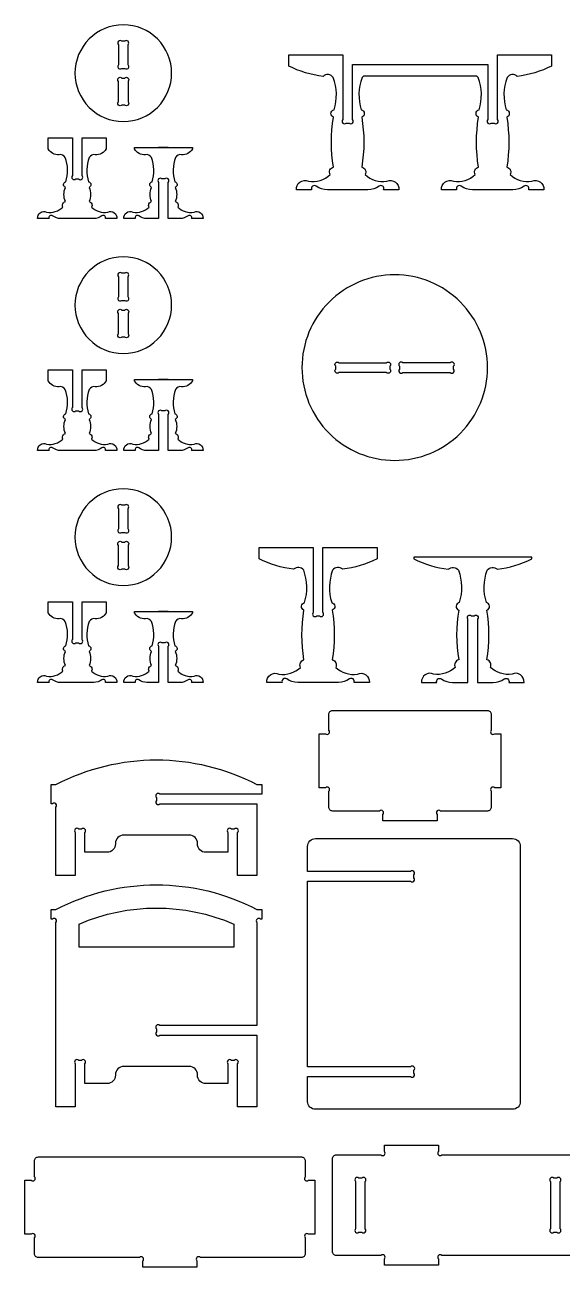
# Model space of a CAD drawing. Extents: x 4838.3 to 4880.7, y 1535.2 to 1561.9.
# Drawn here: x 4851.58 to 4858.53, y 1535.37 to 1551.44 of the extents above; entities that cross this region are included whole.
import ezdxf

# ---------------------------------------------------------------- set-up
doc = ezdxf.new("R2010")
doc.units = 0
doc.header["$MEASUREMENT"] = 0
doc.layers.add('LAYER1', color=18, linetype='CONTINUOUS')

msp = doc.modelspace()

# ---------------------------------------------------------------- linework, layer by layer
at = {"layer": 'LAYER1'}
for points in [[(4852.853, 1551.44, 0.414214), (4852.228, 1550.815, 0.414214), (4852.853, 1550.19, 0.414214), (4853.478, 1550.815, 0.414214)], [(4852.79, 1551.183), (4852.79, 1550.921, 1), (4852.834, 1550.877), (4852.871, 1550.877, 1), (4852.915, 1550.921), (4852.915, 1551.183, 1), (4852.871, 1551.227), (4852.834, 1551.227, 1)], [(4857.425, 1550.777), (4855.957, 1550.777, 0.076649), (4855.941, 1550.758, 0.169376), (4855.929, 1550.341, -0.755968), (4855.936, 1550.245, -0.0823), (4855.936, 1549.6, -0.497317), (4855.98, 1549.504, 0.242348), (4856.261, 1549.418, -0.570657), (4856.416, 1549.307), (4856.219, 1549.307, 0.75881), (4856.159, 1549.354, -0.158853), (4856.016, 1549.307), (4855.491, 1549.307, -0.158853), (4855.348, 1549.354, 0.75881), (4855.288, 1549.307), (4855.091, 1549.307, -0.570657), (4855.246, 1549.418, 0.242348), (4855.527, 1549.504, -0.497317), (4855.571, 1549.6, -0.0823), (4855.571, 1550.245, -0.755968), (4855.578, 1550.341, 0.169376), (4855.566, 1550.758, 0.480983), (4855.437, 1550.772, -0.082494), (4854.991, 1550.907), (4854.991, 1551.052), (4855.691, 1551.052), (4855.691, 1550.214, 1), (4855.735, 1550.17), (4855.772, 1550.17, 1), (4855.816, 1550.214), (4855.816, 1550.927), (4857.566, 1550.927), (4857.566, 1550.214, 1), (4857.61, 1550.17), (4857.647, 1550.17, 1), (4857.691, 1550.214), (4857.691, 1551.052), (4858.391, 1551.052), (4858.391, 1550.907, -0.082494), (4857.945, 1550.772, 0.480983), (4857.816, 1550.758, 0.169376), (4857.804, 1550.341, -0.755968), (4857.811, 1550.245, -0.0823), (4857.811, 1549.6, -0.497317), (4857.855, 1549.504, 0.242348), (4858.136, 1549.418, -0.570657), (4858.291, 1549.307), (4858.094, 1549.307, 0.75881), (4858.034, 1549.354, -0.158853), (4857.891, 1549.307), (4857.366, 1549.307, -0.158853), (4857.223, 1549.354, 0.75881), (4857.163, 1549.307), (4856.966, 1549.307, -0.570657), (4857.121, 1549.418, 0.242348), (4857.402, 1549.504, -0.497317), (4857.446, 1549.6, -0.0823), (4857.446, 1550.245, -0.755968), (4857.453, 1550.341, 0.169376), (4857.441, 1550.758, 0.076649)], [(4852.834, 1550.752), (4852.871, 1550.752, -1), (4852.915, 1550.708), (4852.915, 1550.446, -1), (4852.871, 1550.402), (4852.834, 1550.402, -1), (4852.79, 1550.446), (4852.79, 1550.708, -1)], [(4852.632, 1549.835, -0.301445), (4852.491, 1549.76, 0.346418), (4852.413, 1549.723, 0.169376), (4852.404, 1549.41, -0.755968), (4852.41, 1549.338, -0.217136), (4852.41, 1549.154, -0.497317), (4852.443, 1549.082, 0.242348), (4852.653, 1549.018, -0.570657), (4852.77, 1548.935), (4852.622, 1548.935, 0.75881), (4852.577, 1548.97, -0.158853), (4852.47, 1548.935), (4852.045, 1548.935, -0.158853), (4851.937, 1548.97, 0.75881), (4851.893, 1548.935), (4851.745, 1548.935, -0.570657), (4851.861, 1549.018, 0.242348), (4852.071, 1549.082, -0.497317), (4852.105, 1549.154, -0.217136), (4852.105, 1549.338, -0.755968), (4852.11, 1549.41, 0.169376), (4852.101, 1549.723, 0.346418), (4852.023, 1549.76, -0.301445), (4851.882, 1549.835), (4851.882, 1549.98), (4852.195, 1549.98), (4852.195, 1549.491, 1), (4852.239, 1549.447), (4852.275, 1549.447, 1), (4852.32, 1549.491), (4852.32, 1549.98), (4852.632, 1549.98)], [(4853.747, 1549.835, -0.301445), (4853.605, 1549.76, 0.346418), (4853.528, 1549.723, 0.169376), (4853.519, 1549.41, -0.755968), (4853.524, 1549.338, -0.217136), (4853.524, 1549.154, -0.497317), (4853.557, 1549.082, 0.242348), (4853.768, 1549.018, -0.570657), (4853.884, 1548.935), (4853.736, 1548.935, 0.75881), (4853.692, 1548.97, -0.158853), (4853.584, 1548.935), (4853.434, 1548.935), (4853.434, 1549.403, 1), (4853.39, 1549.447), (4853.353, 1549.447, 1), (4853.309, 1549.403), (4853.309, 1548.935), (4853.159, 1548.935, -0.158853), (4853.052, 1548.97, 0.75881), (4853.007, 1548.935), (4852.859, 1548.935, -0.570657), (4852.976, 1549.018, 0.242348), (4853.186, 1549.082, -0.497317), (4853.219, 1549.154, -0.217136), (4853.219, 1549.338, -0.755968), (4853.224, 1549.41, 0.169376), (4853.216, 1549.723, 0.346418), (4853.138, 1549.76, -0.301445), (4852.997, 1549.835), (4852.997, 1549.855), (4853.747, 1549.855)], [(4852.853, 1548.44, 0.414214), (4852.228, 1547.815, 0.414214), (4852.853, 1547.19, 0.414214), (4853.478, 1547.815, 0.414214)], [(4852.79, 1548.183), (4852.79, 1547.921, 1), (4852.834, 1547.877), (4852.871, 1547.877, 1), (4852.915, 1547.921), (4852.915, 1548.183, 1), (4852.871, 1548.227), (4852.834, 1548.227, 1)], [(4856.362, 1548.207, 0.414214), (4855.162, 1547.007, 0.414214), (4856.362, 1545.807, 0.414214), (4857.562, 1547.007, 0.414214)], [(4852.834, 1547.752), (4852.871, 1547.752, -1), (4852.915, 1547.708), (4852.915, 1547.446, -1), (4852.871, 1547.402), (4852.834, 1547.402, -1), (4852.79, 1547.446), (4852.79, 1547.708, -1)], [(4852.632, 1546.835, -0.301445), (4852.491, 1546.76, 0.346418), (4852.413, 1546.723, 0.169376), (4852.404, 1546.41, -0.755968), (4852.41, 1546.338, -0.217136), (4852.41, 1546.154, -0.497317), (4852.443, 1546.082, 0.242348), (4852.653, 1546.018, -0.570657), (4852.77, 1545.935), (4852.622, 1545.935, 0.75881), (4852.577, 1545.97, -0.158853), (4852.47, 1545.935), (4852.045, 1545.935, -0.158853), (4851.937, 1545.97, 0.75881), (4851.893, 1545.935), (4851.745, 1545.935, -0.570657), (4851.861, 1546.018, 0.242348), (4852.071, 1546.082, -0.497317), (4852.105, 1546.154, -0.217136), (4852.105, 1546.338, -0.755968), (4852.11, 1546.41, 0.169376), (4852.101, 1546.723, 0.346418), (4852.023, 1546.76, -0.301445), (4851.882, 1546.835), (4851.882, 1546.98), (4852.195, 1546.98), (4852.195, 1546.491, 1), (4852.239, 1546.447), (4852.275, 1546.447, 1), (4852.32, 1546.491), (4852.32, 1546.98), (4852.632, 1546.98)], [(4855.643, 1547.069), (4856.255, 1547.069, -1), (4856.299, 1547.025), (4856.299, 1546.988, -1), (4856.255, 1546.944), (4855.643, 1546.944, -1), (4855.599, 1546.988), (4855.599, 1547.025, -1)], [(4856.468, 1546.944), (4857.08, 1546.944, 1), (4857.124, 1546.988), (4857.124, 1547.025, 1), (4857.08, 1547.069), (4856.468, 1547.069, 1), (4856.424, 1547.025), (4856.424, 1546.988, 1)], [(4853.747, 1546.835, -0.301445), (4853.605, 1546.76, 0.346418), (4853.528, 1546.723, 0.169376), (4853.519, 1546.41, -0.755968), (4853.524, 1546.338, -0.217136), (4853.524, 1546.154, -0.497317), (4853.557, 1546.082, 0.242348), (4853.768, 1546.018, -0.570657), (4853.884, 1545.935), (4853.736, 1545.935, 0.75881), (4853.692, 1545.97, -0.158853), (4853.584, 1545.935), (4853.434, 1545.935), (4853.434, 1546.403, 1), (4853.39, 1546.447), (4853.353, 1546.447, 1), (4853.309, 1546.403), (4853.309, 1545.935), (4853.159, 1545.935, -0.158853), (4853.052, 1545.97, 0.75881), (4853.007, 1545.935), (4852.859, 1545.935, -0.570657), (4852.976, 1546.018, 0.242348), (4853.186, 1546.082, -0.497317), (4853.219, 1546.154, -0.217136), (4853.219, 1546.338, -0.755968), (4853.224, 1546.41, 0.169376), (4853.216, 1546.723, 0.346418), (4853.138, 1546.76, -0.301445), (4852.997, 1546.835), (4852.997, 1546.855), (4853.747, 1546.855)], [(4852.853, 1545.44, 0.414214), (4852.228, 1544.815, 0.414214), (4852.853, 1544.19, 0.414214), (4853.478, 1544.815, 0.414214)], [(4852.915, 1544.921), (4852.915, 1545.183, 1), (4852.871, 1545.227), (4852.834, 1545.227, 1), (4852.79, 1545.183), (4852.79, 1544.921, 1), (4852.834, 1544.877), (4852.871, 1544.877, 1)], [(4852.834, 1544.752), (4852.871, 1544.752, -1), (4852.915, 1544.708), (4852.915, 1544.446, -1), (4852.871, 1544.402), (4852.834, 1544.402, -1), (4852.79, 1544.446), (4852.79, 1544.708, -1)], [(4856.134, 1544.535, -0.082494), (4855.689, 1544.399, 0.480983), (4855.559, 1544.386, 0.169376), (4855.548, 1543.968, -0.755968), (4855.554, 1543.872, -0.0823), (4855.554, 1543.228, -0.497317), (4855.599, 1543.131, 0.242348), (4855.879, 1543.045, -0.570657), (4856.034, 1542.935), (4855.837, 1542.935, 0.75881), (4855.778, 1542.981, -0.158853), (4855.634, 1542.935), (4855.109, 1542.935, -0.158853), (4854.966, 1542.981, 0.75881), (4854.907, 1542.935), (4854.709, 1542.935, -0.570657), (4854.865, 1543.045, 0.242348), (4855.145, 1543.131, -0.497317), (4855.189, 1543.228, -0.0823), (4855.189, 1543.872, -0.755968), (4855.196, 1543.968, 0.169376), (4855.185, 1544.386, 0.480983), (4855.055, 1544.399, -0.082494), (4854.609, 1544.535), (4854.609, 1544.68), (4855.309, 1544.68), (4855.309, 1543.841, 1), (4855.354, 1543.797), (4855.39, 1543.797, 1), (4855.434, 1543.841), (4855.434, 1544.68), (4856.134, 1544.68)], [(4858.134, 1544.535), (4858.134, 1544.555), (4856.609, 1544.555), (4856.609, 1544.535, 0.082494), (4857.055, 1544.399, -0.480983), (4857.185, 1544.386, -0.169376), (4857.196, 1543.968, 0.755968), (4857.189, 1543.872, 0.0823), (4857.189, 1543.228, 0.497317), (4857.145, 1543.131, -0.242348), (4856.865, 1543.045, 0.570657), (4856.709, 1542.935), (4856.907, 1542.935, -0.75881), (4856.966, 1542.981, 0.158853), (4857.109, 1542.935), (4857.309, 1542.935), (4857.309, 1543.753, -1), (4857.354, 1543.797), (4857.39, 1543.797, -1), (4857.434, 1543.753), (4857.434, 1542.935), (4857.634, 1542.935, 0.158853), (4857.778, 1542.981, -0.75881), (4857.837, 1542.935), (4858.034, 1542.935, 0.570657), (4857.879, 1543.045, -0.242348), (4857.599, 1543.131, 0.497317), (4857.554, 1543.228, 0.0823), (4857.554, 1543.872, 0.755968), (4857.548, 1543.968, -0.169376), (4857.559, 1544.386, -0.480983), (4857.689, 1544.399, 0.082494)], [(4852.632, 1543.835, -0.301445), (4852.491, 1543.76, 0.346418), (4852.413, 1543.723, 0.169376), (4852.404, 1543.41, -0.755968), (4852.41, 1543.338, -0.217136), (4852.41, 1543.154, -0.497317), (4852.443, 1543.082, 0.242348), (4852.653, 1543.018, -0.570657), (4852.77, 1542.935), (4852.622, 1542.935, 0.75881), (4852.577, 1542.97, -0.158853), (4852.47, 1542.935), (4852.045, 1542.935, -0.158853), (4851.937, 1542.97, 0.75881), (4851.893, 1542.935), (4851.745, 1542.935, -0.570657), (4851.861, 1543.018, 0.242348), (4852.071, 1543.082, -0.497317), (4852.105, 1543.154, -0.217136), (4852.105, 1543.338, -0.755968), (4852.11, 1543.41, 0.169376), (4852.101, 1543.723, 0.346418), (4852.023, 1543.76, -0.301445), (4851.882, 1543.835), (4851.882, 1543.98), (4852.195, 1543.98), (4852.195, 1543.491, 1), (4852.239, 1543.447), (4852.275, 1543.447, 1), (4852.32, 1543.491), (4852.32, 1543.98), (4852.632, 1543.98)], [(4853.747, 1543.835, -0.301445), (4853.605, 1543.76, 0.346418), (4853.528, 1543.723, 0.169376), (4853.519, 1543.41, -0.755968), (4853.524, 1543.338, -0.217136), (4853.524, 1543.154, -0.497317), (4853.557, 1543.082, 0.242348), (4853.768, 1543.018, -0.570657), (4853.884, 1542.935), (4853.736, 1542.935, 0.75881), (4853.692, 1542.97, -0.158853), (4853.584, 1542.935), (4853.434, 1542.935), (4853.434, 1543.403, 1), (4853.39, 1543.447), (4853.353, 1543.447, 1), (4853.309, 1543.403), (4853.309, 1542.935), (4853.159, 1542.935, -0.158853), (4853.052, 1542.97, 0.75881), (4853.007, 1542.935), (4852.859, 1542.935, -0.570657), (4852.976, 1543.018, 0.242348), (4853.186, 1543.082, -0.497317), (4853.219, 1543.154, -0.217136), (4853.219, 1543.338, -0.755968), (4853.224, 1543.41, 0.169376), (4853.216, 1543.723, 0.346418), (4853.138, 1543.76, -0.301445), (4852.997, 1543.835), (4852.997, 1543.855), (4853.747, 1543.855)], [(4856.21, 1541.148), (4856.21, 1541.229, 1), (4856.166, 1541.273), (4855.56, 1541.273, -0.414214), (4855.51, 1541.323), (4855.51, 1541.529, 1), (4855.466, 1541.573), (4855.385, 1541.573), (4855.385, 1542.273), (4855.466, 1542.273, 1), (4855.51, 1542.318), (4855.51, 1542.523, -0.414214), (4855.56, 1542.573), (4857.56, 1542.573, -0.414214), (4857.61, 1542.523), (4857.61, 1542.318, 1), (4857.655, 1542.273), (4857.735, 1542.273), (4857.735, 1541.573), (4857.655, 1541.573, 1), (4857.61, 1541.529), (4857.61, 1541.323, -0.414214), (4857.56, 1541.273), (4856.955, 1541.273, 1), (4856.91, 1541.229), (4856.91, 1541.148)], [(4851.981, 1541.616, -0.244984), (4854.581, 1541.616), (4854.644, 1541.616), (4854.644, 1541.491), (4853.326, 1541.491, 1), (4853.281, 1541.447), (4853.281, 1541.41, 1), (4853.326, 1541.366), (4854.581, 1541.366), (4854.581, 1541.214), (4854.581, 1540.439), (4854.331, 1540.439), (4854.331, 1540.995, 1), (4854.287, 1541.04), (4854.251, 1541.04, 1), (4854.206, 1540.995), (4854.206, 1540.739), (4853.92, 1540.739, -0.414214), (4853.812, 1540.847), (4853.812, 1540.854, 0.414214), (4853.705, 1540.962), (4852.858, 1540.962, 0.414214), (4852.751, 1540.854), (4852.751, 1540.847, -0.414214), (4852.643, 1540.739), (4852.356, 1540.739), (4852.356, 1540.995, 1), (4852.312, 1541.04), (4852.276, 1541.04, 1), (4852.231, 1540.995), (4852.231, 1540.439), (4851.981, 1540.439), (4851.981, 1541.214), (4851.981, 1541.322, 1), (4851.937, 1541.366), (4851.919, 1541.366), (4851.919, 1541.616)], [(4855.236, 1537.841), (4856.567, 1537.841, 1), (4856.611, 1537.885), (4856.611, 1537.922, 1), (4856.567, 1537.966), (4855.236, 1537.966), (4855.236, 1540.366), (4856.567, 1540.366, 1), (4856.611, 1540.41), (4856.611, 1540.447, 1), (4856.567, 1540.491), (4855.236, 1540.491), (4855.236, 1540.816, -0.414214), (4855.336, 1540.916), (4857.886, 1540.916, -0.414214), (4857.986, 1540.816), (4857.986, 1537.516, -0.414214), (4857.886, 1537.416), (4855.336, 1537.416, -0.414214), (4855.236, 1537.516)], [(4854.644, 1539.875), (4854.626, 1539.875, 1), (4854.581, 1539.831), (4854.581, 1538.5), (4853.326, 1538.5, 1), (4853.281, 1538.456), (4853.281, 1538.419, 1), (4853.326, 1538.375), (4854.581, 1538.375), (4854.581, 1538.223), (4854.581, 1537.448), (4854.331, 1537.448), (4854.331, 1538.005, 1), (4854.287, 1538.049), (4854.251, 1538.049, 1), (4854.206, 1538.005), (4854.206, 1537.748), (4853.92, 1537.748, -0.414214), (4853.812, 1537.856), (4853.812, 1537.863, 0.414214), (4853.705, 1537.971), (4852.858, 1537.971, 0.414214), (4852.751, 1537.863), (4852.751, 1537.856, -0.414214), (4852.643, 1537.748), (4852.356, 1537.748), (4852.356, 1538.005, 1), (4852.312, 1538.049), (4852.276, 1538.049, 1), (4852.231, 1538.005), (4852.231, 1537.448), (4851.981, 1537.448), (4851.981, 1538.223), (4851.981, 1538.375), (4851.981, 1539.831, 1), (4851.937, 1539.875), (4851.919, 1539.875), (4851.919, 1540), (4851.981, 1540, -0.244984), (4854.581, 1540), (4854.644, 1540)], [(4854.281, 1539.511), (4852.281, 1539.511), (4852.281, 1539.811, -0.207582), (4854.281, 1539.811)], [(4853.105, 1535.374), (4853.105, 1535.455, 1), (4853.061, 1535.499), (4851.755, 1535.499, -0.414214), (4851.705, 1535.549), (4851.705, 1535.755, 1), (4851.661, 1535.799), (4851.58, 1535.799), (4851.58, 1536.499), (4851.661, 1536.499, 1), (4851.705, 1536.544), (4851.705, 1536.749, -0.414214), (4851.755, 1536.799), (4855.155, 1536.799, -0.414214), (4855.205, 1536.749), (4855.205, 1536.544, 1), (4855.249, 1536.499), (4855.33, 1536.499), (4855.33, 1535.799), (4855.249, 1535.799, 1), (4855.205, 1535.755), (4855.205, 1535.549, -0.414214), (4855.155, 1535.499), (4853.849, 1535.499, 1), (4853.805, 1535.455), (4853.805, 1535.374)], [(4855.856, 1536.481), (4855.856, 1535.87, 1), (4855.9, 1535.826), (4855.936, 1535.826, 1), (4855.981, 1535.87), (4855.981, 1536.481, 1), (4855.936, 1536.526), (4855.9, 1536.526, 1)], [(4858.376, 1536.481), (4858.376, 1535.87, 1), (4858.42, 1535.826), (4858.457, 1535.826, 1), (4858.501, 1535.87), (4858.501, 1536.481, 1), (4858.457, 1536.526), (4858.42, 1536.526, 1)]]:
    msp.add_lwpolyline(points, format="xyb", close=True, dxfattribs=at)
for points in [[(4853.434, 1549.855), (4853.309, 1549.855)], [(4853.434, 1546.855), (4853.309, 1546.855)], [(4853.434, 1543.855), (4853.309, 1543.855)]]:
    msp.add_lwpolyline(points, dxfattribs=at)
msp.add_lwpolyline([(4858.929, 1535.526), (4856.972, 1535.526, 1), (4856.928, 1535.481), (4856.928, 1535.401), (4856.228, 1535.401), (4856.228, 1535.481, 1), (4856.184, 1535.526), (4855.606, 1535.526, -0.414214), (4855.556, 1535.576), (4855.556, 1536.776, -0.414214), (4855.606, 1536.826), (4856.184, 1536.826, 1), (4856.228, 1536.87), (4856.228, 1536.951), (4856.928, 1536.951), (4856.928, 1536.87, 1), (4856.972, 1536.826), (4858.929, 1536.826, 1)], format="xyb", dxfattribs=at)

doc.saveas('drawing.dxf')
